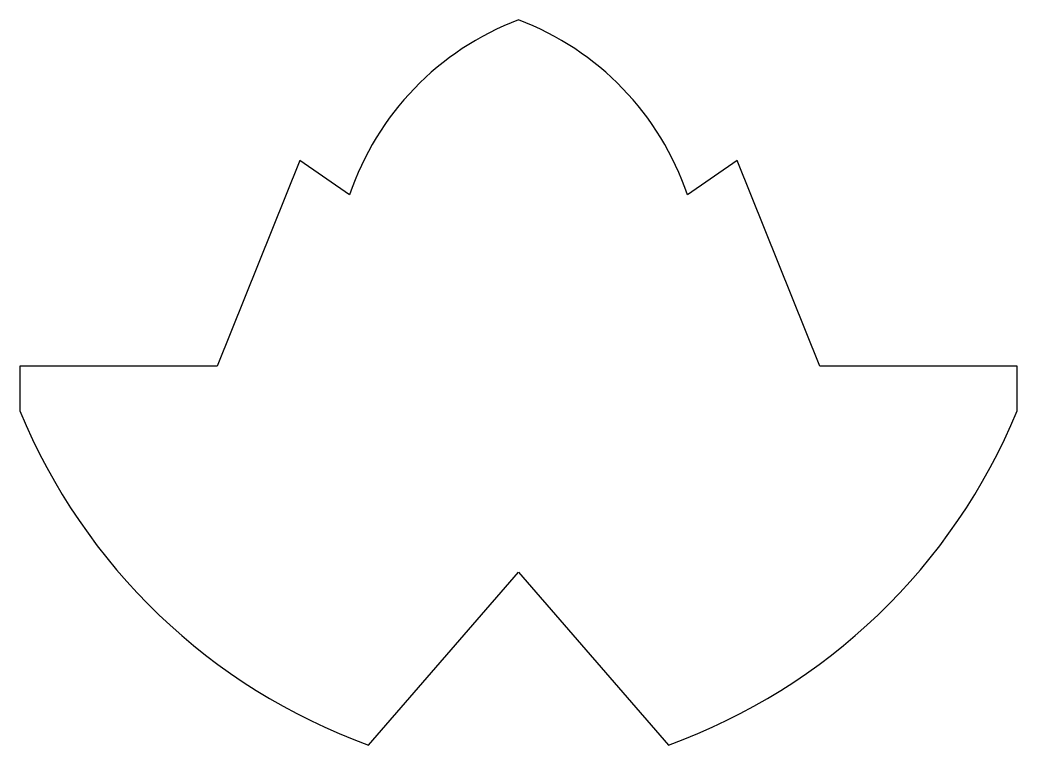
# Model space of a CAD drawing. Header units: inches. Extents: x 132.5 to 206.2, y 71.9 to 125.6.
import ezdxf

# ---------------------------------------------------------------- set-up
doc = ezdxf.new("R2010")
doc.units = ezdxf.units.IN
doc.header["$MEASUREMENT"] = 0

# ---------------------------------------------------------------- blocks, each defined once
blk = doc.blocks.new('block 2')
at = {"color": 7, "lineweight": 25, "true_color": 0xffffff}
blk.add_open_spline([(132.453, 99.999), (132.453, 99.999), (147.051, 99.999), (147.051, 99.999), (147.051, 99.999), (153.163, 115.204), (153.163, 115.204), (153.163, 115.204), (156.833, 112.666), (156.833, 112.666), (158.852, 118.635), (163.439, 123.387), (169.333, 125.615), (175.228, 123.387), (179.815, 118.635), (181.833, 112.666), (181.833, 112.666), (185.504, 115.204), (185.504, 115.204), (185.504, 115.204), (191.616, 99.999), (191.616, 99.999), (191.616, 99.999), (206.214, 99.999), (206.214, 99.999), (206.214, 99.999), (206.214, 96.675), (206.214, 96.675), (201.486, 85.169), (192.127, 76.189), (180.435, 71.94), (180.435, 71.94), (169.333, 84.749), (169.333, 84.749), (169.333, 84.749), (158.232, 71.94), (158.232, 71.94), (146.54, 76.189), (137.181, 85.169), (132.453, 96.675), (132.453, 96.675), (132.453, 99.999), (132.453, 99.999)], degree=3, knots=[0, 0, 0, 0, 1, 1, 1, 2, 2, 2, 3, 3, 3, 4, 4, 4, 5, 5, 5, 6, 6, 6, 7, 7, 7, 8, 8, 8, 9, 9, 9, 10, 10, 10, 11, 11, 11, 12, 12, 12, 13, 13, 13, 14, 14, 14, 14], dxfattribs=at)

msp = doc.modelspace()

# ---------------------------------------------------------------- block references
msp.add_blockref('block 2', (0, 0))

doc.saveas('drawing.dxf')
